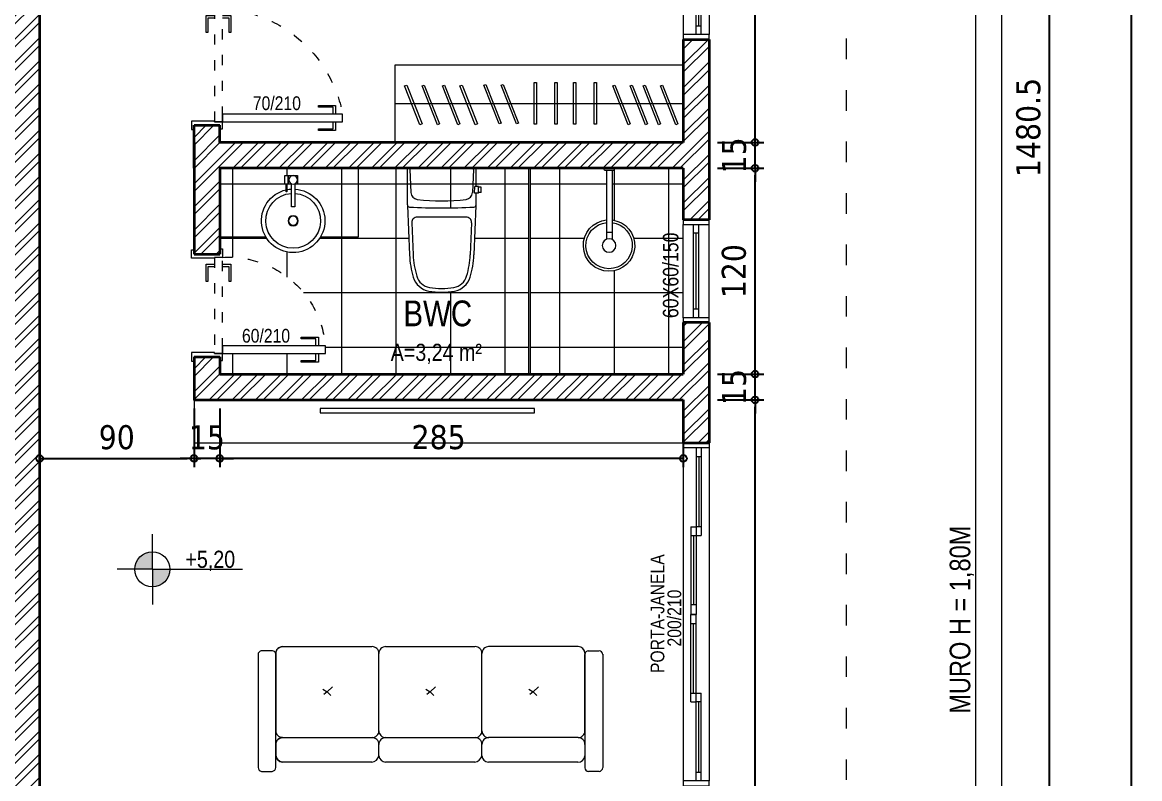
# Model space of a CAD drawing. Header units: millimetres. Extents: x 2030 to 44114, y 1520 to 18221.
# Drawn here: x 39544 to 40195, y 7702 to 8143 of the extents above; entities that cross this region are included whole.
import ezdxf
from ezdxf.enums import TextEntityAlignment as Align

# ---------------------------------------------------------------- set-up
doc = ezdxf.new("R2010")
doc.units = ezdxf.units.MM
doc.linetypes.add('ACAD_ISO03W100', pattern=[30, 12, -18])
for name, color, linetype, lineweight in [('01', 1, 'Continuous', 5), ('018 - Cotas', 244, 'Continuous', 5), ('020 - Textos', 20, 'Continuous', 5), ('030 - Esquadrias', 30, 'Continuous', 5), ('05', 5, 'Continuous', 35), ('055 - Mobilia', 55, 'Continuous', 5), ('08', 8, 'Continuous', 5)]:
    doc.layers.add(name, color=color, linetype=linetype, lineweight=lineweight)
doc.styles.add('LE2', font='tahoma.ttf')
doc.styles.add('ROMANS', font='ARIALN.TTF')
doc.dimstyles.new('000_COTA075', dxfattribs={"dimtxt": 14, "dimasz": 4, "dimexe": 5, "dimexo": 5, "dimgap": 5, "dimtad": 1, "dimdec": 1, "dimzin": 12, "dimdsep": 46, "dimtxsty": 'LE2', "dimblk": 'ORIGIN', "dimcen": 0, "dimclrd": 256, "dimclre": 256, "dimclrt": 2, "dimadec": 0, "dimazin": 0, "dimtfac": 1, "dimtdec": 1, "dimtix": 1, "dimtmove": 2, "dimatfit": 3, "dimfxl": 5, "dimtolj": 1, "dimtzin": 0, "dimarcsym": 0})

# ---------------------------------------------------------------- blocks, each defined once
blk = doc.blocks.new('j60')
for p, q in [((1060.59, -3371.91), (1114.92, -3371.91)), ((1060.59, -3377.91), (1114.92, -3377.91)), ((1060.59, -3380.91), (1114.92, -3380.91)), ((1065.59, -3379.41), (1109.92, -3379.41)), ((1060.59, -3386.91), (1114.92, -3386.91))]:
    blk.add_line(p, q)
at = {"linetype": 'ByBlock'}
for p, q in [((1065.59, -3377.91), (1065.59, -3380.91)), ((1109.92, -3377.91), (1109.92, -3380.91))]:
    blk.add_line(p, q, dxfattribs=at)
for points in [[(1057.76, -3386.91), (1057.76, -3371.91), (1060.59, -3371.91), (1060.59, -3386.91)], [(1114.92, -3386.91), (1114.92, -3371.91), (1117.76, -3371.91), (1117.76, -3386.91)]]:
    blk.add_lwpolyline(points, close=True)
blk = doc.blocks.new('SOFSOFA')
at = {"lineweight": 5}
for points in [[(-18082.54, -4815.53), (-18016.49, -4815.53)], [(-18084.44, -4824.01), (-18084.44, -4817.75)], [(-18014.27, -4817.6), (-18014.27, -4823.85)], [(-18037.29, -4825.91), (-18082.38, -4825.91), (-18016.34, -4825.91)], [(-18030.15, -4825.91), (-18023.48, -4825.91)], [(-18086.98, -4830.04), (-18086.98, -4882.11)], [(-18033.96, -4830.04), (-18033.96, -4882.11)], [(-18019.67, -4830.04), (-18019.67, -4882.11)], [(-18062.22, -4858.62), (-18060.63, -4856.08), (-18063.49, -4852.9)], [(-18058.41, -4853.86), (-18060.63, -4856.08), (-18059.04, -4857.98)], [(-18037.93, -4885.92), (-18083.01, -4885.92)], [(-18023.32, -4885.92), (-18029.99, -4885.92)], [(-18086.98, -4942.12), (-18086.98, -4890.05)], [(-18033.96, -4942.12), (-18033.96, -4890.05)], [(-18019.67, -4890.05), (-18019.67, -4942.12)], [(-18062.22, -4918.63), (-18060.63, -4916.09), (-18063.49, -4912.91)], [(-18058.41, -4913.86), (-18060.63, -4916.09), (-18059.04, -4917.99)], [(-18037.93, -4945.93), (-18083.01, -4945.93)], [(-18023.32, -4945.93), (-18029.99, -4945.93)], [(-18086.98, -5002.13), (-18086.98, -4950.06)], [(-18033.96, -5002.13), (-18033.96, -4950.06)], [(-18019.67, -4950.06), (-18019.67, -5002.13)], [(-18062.22, -4978.64), (-18060.63, -4976.1), (-18063.49, -4972.92)], [(-18058.41, -4973.87), (-18060.63, -4976.1), (-18059.04, -4978)], [(-18084.43, -5007.84), (-18084.43, -5014.42)], [(-18016.48, -5005.94), (-18083.16, -5005.94), (-18038.07, -5005.94), (-18083.16, -5005.94)], [(-18030.14, -5005.94), (-18023.47, -5005.94), (-18030.14, -5005.94)], [(-18030.14, -5005.94), (-18023.47, -5005.94)], [(-18014.26, -5014.26), (-18014.26, -5008)], [(-18082.52, -5016.32), (-18016.48, -5016.32)]]:
    blk.add_lwpolyline(points, dxfattribs=at)
for points in [[(-18029.99, -4825.91, 0.414214), (-18033.96, -4829.88, 0.414214), (-18037.93, -4825.91)], [(-18086.98, -4881.96, 0.414214), (-18083.01, -4885.92, 0.414214), (-18086.98, -4889.89)], [(-18019.67, -4890.05, 0.317164), (-18023.32, -4885.92, 0.406588), (-18019.67, -4882.11)], [(-18086.98, -4941.96, 0.414214), (-18083.01, -4945.93, 0.414214), (-18086.98, -4949.9)], [(-18019.67, -4950.06, 0.348758), (-18023.32, -4945.93, 0.383599), (-18019.67, -4941.96)]]:
    blk.add_lwpolyline(points, format="xyb", dxfattribs=at)
for points in [[(-18033.96, -4889.89, 0.414214), (-18037.93, -4885.92, 0.414214), (-18033.96, -4881.96, 0.414214), (-18029.99, -4885.92, 0.414214)], [(-18029.99, -4945.93, 0.414214), (-18033.96, -4949.9, 0.414214), (-18037.93, -4945.93, 0.414214), (-18033.96, -4941.96, 0.414214)], [(-18086.98, -5001.97, 0.414214), (-18083.01, -5005.94, -0.414214)], [(-18037.93, -5005.94, 0.414214), (-18033.96, -5001.97, 0.414214), (-18029.99, -5005.94, -0.414214), (-18033.96, -5001.97, -0.414214)], [(-18023.64, -5005.94, 0.390593), (-18019.67, -5002.13, -0.390593)]]:
    blk.add_lwpolyline(points, format="xyb", close=True, dxfattribs=at)
for centre, radius, start, end in [((-18082.38, -4817.6), 2.06, 90.00001, 179.99999), ((-18016.34, -4817.6), 2.06, 0.00001, 89.99999), ((-18083.01, -4829.88), 3.97, 90, 180), ((-18082.38, -4823.85), 2.06, 180.00001, 269.99999), ((-18023.63, -4829.87), 3.96, 357.46286, 85.53008), ((-18016.34, -4823.85), 2.06, 270.00001, 359.99999), ((-18082.37, -5007.84), 2.06, 112.61986, 179.99999), ((-18016.61, -5008.3), 2.36, 7.23064, 87.01155), ((-18082.37, -5014.26), 2.06, 180.00001, 269.99999), ((-18016.61, -5013.96), 2.36, 272.98844, 352.76938)]:
    blk.add_arc(centre, radius, start, end, dxfattribs=at)
blk = doc.blocks.new('PJ-200')
at = {"layer": '030 - Esquadrias'}
for p, q in [((74001.4, -12434.79), (73807.4, -12434.79)), ((73807.4, -12439.29), (73812.4, -12439.29)), ((73807.4, -12442.29), (73812.4, -12442.29)), ((73812.4, -12442.29), (73812.4, -12439.29)), ((73812.4, -12439.29), (73853.4, -12439.29)), ((73812.4, -12440.79), (73853.4, -12440.79)), ((73812.4, -12442.29), (73853.4, -12442.29)), ((73853.4, -12439.29), (73853.4, -12442.29)), ((73853.4, -12439.29), (73858.4, -12439.29)), ((73853.4, -12442.29), (73858.4, -12442.29)), ((73853.4, -12442.29), (73858.4, -12442.29)), ((73853.4, -12445.29), (73853.4, -12442.29)), ((73858.4, -12442.29), (73858.4, -12439.29)), ((73858.4, -12445.29), (73858.4, -12442.29)), ((73858.4, -12442.29), (73898.9, -12442.29)), ((73858.4, -12443.79), (73898.9, -12443.79)), ((73898.9, -12442.29), (73898.9, -12445.29)), ((73898.9, -12442.29), (73904.4, -12442.29)), ((73904.4, -12442.29), (73904.4, -12445.29)), ((73909.9, -12442.29), (73904.4, -12442.29)), ((73904.4, -12442.29), (73904.4, -12445.29)), ((73904.4, -12445.29), (73904.4, -12442.29)), ((73904.4, -12445.29), (73904.4, -12442.29)), ((73909.9, -12442.29), (73909.9, -12445.29)), ((73950.4, -12442.29), (73909.9, -12442.29)), ((73950.4, -12443.79), (73909.9, -12443.79)), ((73955.4, -12439.29), (73950.4, -12439.29)), ((73950.4, -12442.29), (73950.4, -12439.29)), ((73955.4, -12442.29), (73950.4, -12442.29)), ((73950.4, -12445.29), (73950.4, -12442.29)), ((73955.4, -12442.29), (73950.4, -12442.29)), ((73996.4, -12439.29), (73955.4, -12439.29)), ((73955.4, -12439.29), (73955.4, -12442.29)), ((73996.4, -12440.79), (73955.4, -12440.79)), ((73955.4, -12445.29), (73955.4, -12442.29)), ((73996.4, -12442.29), (73955.4, -12442.29)), ((73996.4, -12442.29), (73996.4, -12439.29)), ((74001.4, -12439.29), (73996.4, -12439.29)), ((74001.4, -12442.29), (73996.4, -12442.29)), ((74001.4, -12449.79), (73807.4, -12449.79)), ((73853.4, -12445.29), (73858.4, -12445.29)), ((73858.4, -12445.29), (73898.9, -12445.29)), ((73898.9, -12445.29), (73904.4, -12445.29)), ((73909.9, -12445.29), (73904.4, -12445.29)), ((73950.4, -12445.29), (73909.9, -12445.29)), ((73955.4, -12445.29), (73950.4, -12445.29))]:
    blk.add_line(p, q, dxfattribs=at)
for points in [[(73804.4, -12449.79), (73804.4, -12434.79), (73807.4, -12434.79), (73807.4, -12449.79)], [(74004.4, -12449.79), (74004.4, -12434.79), (74001.4, -12434.79), (74001.4, -12449.79)]]:
    blk.add_lwpolyline(points, close=True, dxfattribs=at)
blk = doc.blocks.new('A$C6AF3553C-flat-1')
for p, q in [((-0.3991, -0.5046), (-0.3871, -0.2169)), ((-0.3739, -0.405), (-0.3661, -0.2178)), ((-0.0258, -0.405), (-0.0336, -0.2178)), ((-0.0006, -0.5054), (-0.0126, -0.2169)), ((-0.3424, -0.4379), (-0.0573, -0.4379)), ((-0.4, -0.5091), (-0.4, -0.5775)), ((-0.3997, -0.5189), (-0.3997, -0.5189)), ((0, -0.5091), (0, -0.7164)), ((-0.4305, -0.5807), (-0.4305, -0.6122)), ((-0.4305, -0.5807), (-0.4147, -0.5807)), ((-0.4147, -0.5775), (-0.4147, -0.6154)), ((-0.4147, -0.5775), (-0.3909, -0.5775)), ((-0.3909, -0.5775), (-0.3923, -0.6154)), ((-0.3857, -0.7161), (-0.3789, -0.5807)), ((-0.014, -0.7161), (-0.0209, -0.5807)), ((-0.4305, -0.6122), (-0.4147, -0.6122)), ((-0.4147, -0.6154), (-0.3923, -0.6154)), ((-0.4, -0.6154), (-0.4, -0.7164)), ((-0.0063, -0.7227), (-0.3937, -0.7227))]:
    blk.add_line(p, q)
for centre, radius, start, end in [((-0.1999, -0.4208), 0.4208, 90, 100.31045), ((-0.1999, -0.4208), 0.4208, 79.68955, 90), ((-0.2545, -0.1206), 0.1157, 100.31045, 163.25393), ((-0.2545, -0.1206), 0.0947, 100.31045, 163.25393), ((-0.1999, -0.4208), 0.3997, 90, 100.31045), ((-0.1999, -0.4208), 0.3997, 79.68955, 90), ((-0.1453, -0.1206), 0.0947, 16.74607, 79.68955), ((-0.1453, -0.1206), 0.1157, 16.74607, 79.68955), ((0.1384, -0.2389), 0.526, 163.25393, 177.6082), ((0.1384, -0.2389), 0.5049, 163.25393, 177.6082), ((-0.5381, -0.2389), 0.5049, 2.3918, 16.74607), ((-0.5381, -0.2389), 0.526, 2.3918, 16.74607), ((-0.3424, -0.4064), 0.0316, 177.6082, 270), ((-0.0573, -0.4064), 0.0316, 270, 2.3918), ((-0.3874, -0.5091), 0.0126, 90, 180), ((-0.2, -3.6468), 3.1559, 86.59613, 93.40387), ((-0.0126, -0.5091), 0.0126, 0, 90), ((-0.3369, -0.5828), 0.0421, 97.05667, 177.10358), ((-0.1999, -1.6895), 1.1572, 82.94333, 97.05667), ((-0.0629, -0.5828), 0.0421, 2.89642, 82.94333), ((-0.3937, -0.7164), 0.00631, 180, 270), ((-0.3794, -0.7164), 0.00631, 177.10358, 270), ((-0.0203, -0.7164), 0.00631, 270, 2.89642), ((-0.0063, -0.7164), 0.00631, 270, 0)]:
    blk.add_arc(centre, radius, start, end)
blk = doc.blocks.new('acc4')
for p, q in [((-0.0168, -0.3729), (-0.0179, -0.374)), ((0.0126, -0.3729), (-0.0142, -0.3729)), ((0.015, -0.3729), (0.0161, -0.374))]:
    blk.add_line(p, q)
for points in [[(0, 0), (-0.03, 0), (-0.03, -0.005, 0.414214), (-0.021, -0.014), (-0.0168, -0.014)], [(0.015, -0.014), (0.02, -0.014, 0.414214), (0.029, -0.005), (0.029, 0), (0, 0)]]:
    blk.add_lwpolyline(points, format="xyb")
for points in [[(-0.0168, -0.014), (0.015, -0.014)], [(-0.0168, -0.014), (-0.0168, -0.3729)], [(0.015, -0.014), (0.015, -0.3729)], [(-0.0179, -0.374), (-0.0179, -0.4156)], [(0.0161, -0.374), (0.0161, -0.4141)]]:
    blk.add_lwpolyline(points)
blk.add_circle((0.0006, -0.4506), 0.0396)
for radius in [0.15, 0.135]:
    blk.add_arc((0.0006, -0.4506), radius, 96.66115, 84.51015)
blk = doc.blocks.new('acc-xx2')
for points in [[(10.4, 212.9), (28.4, 212.9), (28.4, 264.3), (-26.3, 264.3), (-26.3, 212.9), (-10.4, 212.9)], [(-10.4, 215), (-10.4, 82.1), (10.4, 82.1), (10.4, 215)]]:
    blk.add_lwpolyline(points)
for points in [[(28.4, 212.9), (48.7, 212.9), (48.7, 264.3), (28.4, 264.3)], [(36.6, 168.4), (40.5, 168.4), (40.5, 212.9), (36.6, 212.9)]]:
    blk.add_lwpolyline(points, close=True)
blk.add_circle((0, 238.4), 25.5)
at = {"linetype": 'Continuous'}
for radius in [29.4, 26.4]:
    blk.add_circle((0, 0), radius, dxfattribs=at)
for start, end in [(93.22717, 77.34271), (78.58704, 86.77283)]:
    blk.add_arc((0, 0), 185, start, end)
blk.add_arc((0, 0), 160, 93.73209, 86.26791, dxfattribs=at)
blk = doc.blocks.new('p70')
for points in [[(77377.8, -3689.69), (77372.8, -3689.69), (77372.8, -3699.69), (77373.8, -3699.69), (77373.8, -3691.19), (77377.8, -3691.19)], [(77382.3, -3691.19), (77386.3, -3691.19), (77386.3, -3699.69), (77387.3, -3699.69), (77387.3, -3689.69), (77382.3, -3689.69)], [(77439.8, -3755.69), (77439.8, -3750.69), (77429.8, -3750.69), (77429.8, -3751.69), (77438.3, -3751.69), (77438.3, -3755.69)], [(77438.3, -3760.19), (77438.3, -3764.19), (77429.8, -3764.19), (77429.8, -3765.19), (77439.8, -3765.19), (77439.8, -3760.19)]]:
    blk.add_lwpolyline(points)
for points in [[(77377.8, -3755.69), (77377.8, -3685.69), (77382.3, -3685.69), (77382.3, -3755.69)], [(77373.3, -3772.19), (77375.8, -3772.19), (77375.8, -3757.19), (77373.8, -3757.19), (77373.8, -3755.69), (77377.8, -3755.69), (77377.8, -3760.19), (77378.3, -3760.19), (77378.3, -3773.69), (77373.3, -3773.69), (77373.3, -3772.19)], [(77448.3, -3772.19), (77445.8, -3772.19), (77445.8, -3757.19), (77448.8, -3757.19), (77448.8, -3755.69), (77443.8, -3755.69), (77443.8, -3760.19), (77443.3, -3760.19), (77443.3, -3773.69), (77448.3, -3773.69), (77448.3, -3772.19)]]:
    blk.add_lwpolyline(points, close=True)
at = {"layer": '08', "linetype": 'ACAD_ISO03W100', "ltscale": 0.5}
blk.add_lwpolyline([(77380.8, -3755.69), (77443.8, -3755.69), (77443.8, -3760.19), (77377.8, -3760.19), (77377.8, -3755.69), (77380.8, -3755.69)], close=True, dxfattribs=at)
blk.add_arc((77368.47, -3759.86), 75.45, 3.16995, 79.43328, dxfattribs=at)
blk = doc.blocks.new('uwebfiwnefjnwkefwf')
for points in [[(-16380.46, -3184.07), (-16380.46, -3186.57), (-16365.46, -3186.57), (-16365.46, -3184.57), (-16363.96, -3184.57), (-16363.96, -3188.57), (-16368.46, -3188.57), (-16368.46, -3189.07), (-16381.96, -3189.07), (-16381.96, -3184.07), (-16380.46, -3184.07)], [(-16363.96, -3188.57), (-16303.96, -3188.57), (-16303.96, -3193.07), (-16363.96, -3193.07)], [(-16380.46, -3249.07), (-16380.46, -3246.57), (-16365.46, -3246.57), (-16365.46, -3249.57), (-16363.96, -3249.57), (-16363.96, -3244.57), (-16368.46, -3244.57), (-16368.46, -3244.07), (-16381.96, -3244.07), (-16381.96, -3249.07), (-16380.46, -3249.07)]]:
    blk.add_lwpolyline(points, close=True)
for points in [[(-16307.96, -3188.57), (-16307.96, -3183.57), (-16317.96, -3183.57), (-16317.96, -3184.57), (-16309.46, -3184.57), (-16309.46, -3188.57)], [(-16309.46, -3193.07), (-16309.46, -3197.07), (-16317.96, -3197.07), (-16317.96, -3198.07), (-16307.96, -3198.07), (-16307.96, -3193.07)], [(-16368.46, -3239.07), (-16372.46, -3239.07), (-16372.46, -3230.57), (-16373.46, -3230.57), (-16373.46, -3240.57), (-16368.46, -3240.57)], [(-16363.96, -3240.57), (-16358.96, -3240.57), (-16358.96, -3230.57), (-16359.96, -3230.57), (-16359.96, -3239.07), (-16363.96, -3239.07)]]:
    blk.add_lwpolyline(points)
at = {"layer": '08', "linetype": 'ACAD_ISO03W100', "ltscale": 0.5}
blk.add_lwpolyline([(-16363.96, -3191.57), (-16363.96, -3244.57), (-16368.46, -3244.57), (-16368.46, -3188.57), (-16363.96, -3188.57), (-16363.96, -3191.57)], close=True, dxfattribs=at)
blk.add_arc((-16360.33, -3188.1), 56.59, 266.32085, 354.96033, dxfattribs=at)
blk = doc.blocks.new('RGER')
h = blk.add_hatch(color=256)
h.dxf.hatch_style = 1
h.paths.add_polyline_path([(71276.24, -48044.55), (71276.24, -48031.75, 0.414214), (71263.44, -48044.55)])
h.paths.add_polyline_path([(71289.04, -48044.55), (71276.24, -48044.55), (71276.24, -48057.35, 0.414214)])
for q in [(71276.24, -48018.95), (71250.64, -48044.55), (71301.84, -48044.55), (71341.84, -48044.55), (71276.24, -48070.15)]:
    blk.add_line((71276.24, -48044.55), q)
blk.add_circle((71276.24, -48044.55), 12.8)
blk = doc.blocks.new('_Origin')
at = {"color": 0, "linetype": 'ByBlock', "lineweight": -2}
blk.add_line((0, 0), (-1, 0), dxfattribs=at)
blk.add_circle((0, 0), 0.5, dxfattribs=at)
blk = doc.blocks.new('*D244')
at = {"layer": '018 - Cotas', "lineweight": -2, "transparency": 16777216}
for p, q in [((40104.79, 8821.74), (40147.7, 8821.74)), ((40142.7, 7345.24), (40142.7, 8817.74)), ((40119.79, 7341.24), (40147.7, 7341.24))]:
    blk.add_line(p, q, dxfattribs=at)
at = {"layer": 'Defpoints', "color": 0, "transparency": 16777216}
for p in [(40099.79, 8821.74), (40142.7, 8821.74), (40114.79, 7341.24)]:
    blk.add_point(p, dxfattribs=at)
at = {"layer": '018 - Cotas', "lineweight": -2, "transparency": 16777216, "xscale": 4, "yscale": 4, "zscale": 4}
for p, rotation in [((40142.7, 8821.74), 90), ((40142.7, 7341.24), 270)]:
    blk.add_blockref('_Origin', p, dxfattribs=dict(at, rotation=rotation))
at = {"layer": '018 - Cotas', "color": 2, "transparency": 16777216, "insert": (40130.38, 8081.49), "char_height": 14, "attachment_point": 5, "rotation": 90, "style": 'LE2'}
blk.add_mtext('\\A1;1480.5', dxfattribs=at)
blk = doc.blocks.new('*D260')
at = {"layer": '018 - Cotas', "lineweight": -2, "transparency": 16777216}
for p, q in [((40119.79, 8836.74), (40195.15, 8836.74)), ((40190.15, 8832.74), (40190.15, 5883.74)), ((40119.79, 5879.74), (40195.15, 5879.74))]:
    blk.add_line(p, q, dxfattribs=at)
at = {"layer": 'Defpoints', "color": 0, "transparency": 16777216}
for p in [(40114.79, 8836.74), (40114.79, 5879.74), (40190.15, 5879.74)]:
    blk.add_point(p, dxfattribs=at)
at = {"layer": '018 - Cotas', "lineweight": -2, "transparency": 16777216, "xscale": 4, "yscale": 4, "zscale": 4}
for p, rotation in [((40190.15, 8836.74), 90), ((40190.15, 5879.74), 270)]:
    blk.add_blockref('_Origin', p, dxfattribs=dict(at, rotation=rotation))
at = {"layer": '018 - Cotas', "color": 2, "transparency": 16777216, "insert": (40177.86, 7358.24), "char_height": 14, "attachment_point": 5, "rotation": 90, "style": 'LE2'}
blk.add_mtext('\\A1;2957', dxfattribs=at)
blk = doc.blocks.new('*D332')
at = {"layer": '018 - Cotas', "lineweight": -2, "transparency": 16777216}
for p, q in [((39949.29, 7922.74), (39976.16, 7922.74)), ((39971.16, 7345.24), (39971.16, 7918.74)), ((39949.29, 7341.24), (39976.16, 7341.24))]:
    blk.add_line(p, q, dxfattribs=at)
at = {"layer": 'Defpoints', "color": 0, "transparency": 16777216}
for p in [(39944.29, 7922.74), (39971.16, 7922.74), (39944.29, 7341.24)]:
    blk.add_point(p, dxfattribs=at)
at = {"layer": '018 - Cotas', "lineweight": -2, "transparency": 16777216, "xscale": 4, "yscale": 4, "zscale": 4}
for p, rotation in [((39971.16, 7922.74), 90), ((39971.16, 7341.24), 270)]:
    blk.add_blockref('_Origin', p, dxfattribs=dict(at, rotation=rotation))
at = {"layer": '018 - Cotas', "color": 2, "transparency": 16777216, "insert": (39958.84, 7631.99), "char_height": 14, "attachment_point": 5, "rotation": 90, "style": 'LE2'}
blk.add_mtext('\\A1;581.5', dxfattribs=at)
blk = doc.blocks.new('*D333')
at = {"layer": '018 - Cotas', "lineweight": -2, "transparency": 16777216}
for p, q in [((39971.16, 7941.74), (39971.16, 7945.74)), ((39949.29, 7937.74), (39976.16, 7937.74)), ((39971.16, 7922.74), (39971.16, 7937.74)), ((39949.29, 7922.74), (39976.16, 7922.74)), ((39971.16, 7918.74), (39971.16, 7914.74))]:
    blk.add_line(p, q, dxfattribs=at)
at = {"layer": 'Defpoints', "color": 0, "transparency": 16777216}
for p in [(39944.29, 7937.74), (39971.16, 7937.74), (39944.29, 7922.74)]:
    blk.add_point(p, dxfattribs=at)
at = {"layer": '018 - Cotas', "lineweight": -2, "transparency": 16777216, "xscale": 4, "yscale": 4, "zscale": 4}
for p, rotation in [((39971.16, 7937.74), 270), ((39971.16, 7922.74), 90)]:
    blk.add_blockref('_Origin', p, dxfattribs=dict(at, rotation=rotation))
at = {"layer": '018 - Cotas', "color": 2, "transparency": 16777216, "insert": (39958.99, 7930.24), "char_height": 14, "attachment_point": 5, "rotation": 90, "style": 'LE2'}
blk.add_mtext('\\A1;15', dxfattribs=at)
blk = doc.blocks.new('*D334')
at = {"layer": '018 - Cotas', "lineweight": -2, "transparency": 16777216}
for p, q in [((39949.29, 8057.74), (39976.16, 8057.74)), ((39971.16, 7941.74), (39971.16, 8053.74)), ((39949.29, 7937.74), (39976.16, 7937.74))]:
    blk.add_line(p, q, dxfattribs=at)
at = {"layer": 'Defpoints', "color": 0, "transparency": 16777216}
for p in [(39944.29, 8057.74), (39971.16, 8057.74), (39944.29, 7937.74)]:
    blk.add_point(p, dxfattribs=at)
at = {"layer": '018 - Cotas', "lineweight": -2, "transparency": 16777216, "xscale": 4, "yscale": 4, "zscale": 4}
for p, rotation in [((39971.16, 8057.74), 90), ((39971.16, 7937.74), 270)]:
    blk.add_blockref('_Origin', p, dxfattribs=dict(at, rotation=rotation))
at = {"layer": '018 - Cotas', "color": 2, "transparency": 16777216, "insert": (39958.86, 7997.74), "char_height": 14, "attachment_point": 5, "rotation": 90, "style": 'LE2'}
blk.add_mtext('\\A1;120', dxfattribs=at)
blk = doc.blocks.new('*D335')
at = {"layer": '018 - Cotas', "lineweight": -2, "transparency": 16777216}
for p, q in [((39971.16, 8076.74), (39971.16, 8080.74)), ((39949.29, 8072.74), (39976.16, 8072.74)), ((39971.16, 8057.74), (39971.16, 8072.74)), ((39949.29, 8057.74), (39976.16, 8057.74)), ((39971.16, 8053.74), (39971.16, 8049.74))]:
    blk.add_line(p, q, dxfattribs=at)
at = {"layer": 'Defpoints', "color": 0, "transparency": 16777216}
for p in [(39944.29, 8072.74), (39971.16, 8072.74), (39944.29, 8057.74)]:
    blk.add_point(p, dxfattribs=at)
at = {"layer": '018 - Cotas', "lineweight": -2, "transparency": 16777216, "xscale": 4, "yscale": 4, "zscale": 4}
for p, rotation in [((39971.16, 8072.74), 270), ((39971.16, 8057.74), 90)]:
    blk.add_blockref('_Origin', p, dxfattribs=dict(at, rotation=rotation))
at = {"layer": '018 - Cotas', "color": 2, "transparency": 16777216, "insert": (39958.99, 8065.24), "char_height": 14, "attachment_point": 5, "rotation": 90, "style": 'LE2'}
blk.add_mtext('\\A1;15', dxfattribs=at)
blk = doc.blocks.new('*D336')
at = {"layer": '018 - Cotas', "lineweight": -2, "transparency": 16777216}
for p, q in [((39949.29, 8352.74), (39976.16, 8352.74)), ((39971.16, 8076.74), (39971.16, 8348.74)), ((39949.29, 8072.74), (39976.16, 8072.74))]:
    blk.add_line(p, q, dxfattribs=at)
at = {"layer": 'Defpoints', "color": 0, "transparency": 16777216}
for p in [(39944.29, 8352.74), (39971.16, 8352.74), (39944.29, 8072.74)]:
    blk.add_point(p, dxfattribs=at)
at = {"layer": '018 - Cotas', "lineweight": -2, "transparency": 16777216, "xscale": 4, "yscale": 4, "zscale": 4}
for p, rotation in [((39971.16, 8352.74), 90), ((39971.16, 8072.74), 270)]:
    blk.add_blockref('_Origin', p, dxfattribs=dict(at, rotation=rotation))
at = {"layer": '018 - Cotas', "color": 2, "transparency": 16777216, "insert": (39958.84, 8212.74), "char_height": 14, "attachment_point": 5, "rotation": 90, "style": 'LE2'}
blk.add_mtext('\\A1;280', dxfattribs=at)
blk = doc.blocks.new('*D356')
at = {"layer": '018 - Cotas', "lineweight": -2, "transparency": 16777216}
for p, q in [((39644.29, 7917.74), (39644.29, 7883.58)), ((39929.29, 7917.74), (39929.29, 7883.58)), ((39925.29, 7888.58), (39648.29, 7888.58))]:
    blk.add_line(p, q, dxfattribs=at)
at = {"layer": 'Defpoints', "color": 0, "transparency": 16777216}
for p in [(39644.29, 7922.74), (39929.29, 7922.74), (39644.29, 7888.58)]:
    blk.add_point(p, dxfattribs=at)
at = {"layer": '018 - Cotas', "lineweight": -2, "transparency": 16777216, "xscale": 4, "yscale": 4, "zscale": 4, "rotation": 180}
blk.add_blockref('_Origin', (39644.29, 7888.58), dxfattribs=at)
at = {"layer": '018 - Cotas', "lineweight": -2, "transparency": 16777216, "xscale": 4, "yscale": 4, "zscale": 4}
blk.add_blockref('_Origin', (39929.29, 7888.58), dxfattribs=at)
at = {"layer": '018 - Cotas', "color": 2, "transparency": 16777216, "insert": (39786.79, 7900.9), "char_height": 14, "attachment_point": 5, "style": 'LE2'}
blk.add_mtext('\\A1;285', dxfattribs=at)
blk = doc.blocks.new('*D357')
at = {"layer": '018 - Cotas', "lineweight": -2, "transparency": 16777216}
for p, q in [((39644.29, 7917.74), (39644.29, 7883.58)), ((39659.29, 7917.74), (39659.29, 7883.58)), ((39640.29, 7888.58), (39636.29, 7888.58)), ((39659.29, 7888.58), (39644.29, 7888.58)), ((39663.29, 7888.58), (39667.29, 7888.58))]:
    blk.add_line(p, q, dxfattribs=at)
at = {"layer": 'Defpoints', "color": 0, "transparency": 16777216}
for p in [(39644.29, 7922.74), (39659.29, 7922.74), (39644.29, 7888.58)]:
    blk.add_point(p, dxfattribs=at)
at = {"layer": '018 - Cotas', "lineweight": -2, "transparency": 16777216, "xscale": 4, "yscale": 4, "zscale": 4}
blk.add_blockref('_Origin', (39644.29, 7888.58), dxfattribs=at)
at = {"layer": '018 - Cotas', "lineweight": -2, "transparency": 16777216, "xscale": 4, "yscale": 4, "zscale": 4, "rotation": 180}
blk.add_blockref('_Origin', (39659.29, 7888.58), dxfattribs=at)
at = {"layer": '018 - Cotas', "color": 2, "transparency": 16777216, "insert": (39651.79, 7900.75), "char_height": 14, "attachment_point": 5, "style": 'LE2'}
blk.add_mtext('\\A1;15', dxfattribs=at)
blk = doc.blocks.new('*D358')
at = {"layer": '018 - Cotas', "lineweight": -2, "transparency": 16777216}
for p, q in [((39554.29, 7917.74), (39554.29, 7883.58)), ((39644.29, 7917.74), (39644.29, 7883.58)), ((39558.29, 7888.58), (39640.29, 7888.58))]:
    blk.add_line(p, q, dxfattribs=at)
at = {"layer": 'Defpoints', "color": 0, "transparency": 16777216}
for p in [(39554.29, 7922.74), (39644.29, 7922.74), (39644.29, 7888.58)]:
    blk.add_point(p, dxfattribs=at)
at = {"layer": '018 - Cotas', "lineweight": -2, "transparency": 16777216, "xscale": 4, "yscale": 4, "zscale": 4, "rotation": 180}
blk.add_blockref('_Origin', (39554.29, 7888.58), dxfattribs=at)
at = {"layer": '018 - Cotas', "lineweight": -2, "transparency": 16777216, "xscale": 4, "yscale": 4, "zscale": 4}
blk.add_blockref('_Origin', (39644.29, 7888.58), dxfattribs=at)
at = {"layer": '018 - Cotas', "color": 2, "transparency": 16777216, "insert": (39599.29, 7900.86), "char_height": 14, "attachment_point": 5, "style": 'LE2'}
blk.add_mtext('\\A1;90', dxfattribs=at)

msp = doc.modelspace()

# ---------------------------------------------------------------- hatches: boundary and pattern name
at = {"layer": '08'}
h = msp.add_hatch(dxfattribs=at)
h.set_pattern_fill('ANSI32', color=256)
h.set_pattern_definition([(45, (-42423.524, 55673.691), (-6.7351921, 6.7351921), []), (45, (-42419.034, 55673.691), (-6.7351921, 6.7351921), [])])
h.paths.add_polyline_path([(39454.29, 8367.74), (39130.29, 8367.74), (39130.29, 8647.74), (39232.29, 8647.74), (39232.29, 8662.74), (39115.29, 8662.74), (39115.29, 8367.74), (39115.29, 8332.74), (39130.29, 8332.74), (39130.29, 8352.74), (39429.29, 8352.74), (39429.29, 8152.74), (39444.29, 8152.74), (39444.29, 8352.74), (39454.29, 8352.74)])
h.paths.add_polyline_path([(39554.29, 8647.74), (39656.29, 8647.74), (39656.29, 8662.74), (39432.29, 8662.74), (39432.29, 8647.74), (39534.29, 8647.74), (39534.29, 8367.74), (39524.29, 8367.74), (39524.29, 8352.74), (39564.29, 8352.74), (39564.29, 8367.74), (39554.29, 8367.74)])
h.paths.add_polyline_path([(39554.29, 8352.74), (39534.29, 8352.74), (39534.29, 7406.24), (39524.29, 7406.24), (39524.29, 7391.24), (39564.29, 7391.24), (39564.29, 7406.24), (39554.29, 7406.24)])
h.paths.add_polyline_path([(39944.29, 8662.74), (39856.29, 8662.74), (39856.29, 8647.74), (39929.29, 8647.74), (39929.29, 8367.74), (39634.29, 8367.74), (39634.29, 8352.74), (39644.29, 8352.74), (39644.29, 8152.74), (39659.29, 8152.74), (39659.29, 8352.74), (39929.29, 8352.74), (39929.29, 8332.74), (39944.29, 8332.74)])
h.paths.add_polyline_path([(39444.29, 8072.74), (39444.29, 8082.74), (39429.29, 8082.74), (39429.29, 8072.74), (39130.29, 8072.74), (39130.29, 8117.74), (39130.29, 8132.74), (39115.29, 8132.74), (39115.29, 8057.74), (39115.29, 8027.74), (39130.29, 8027.74), (39130.29, 8057.74), (39429.29, 8057.74), (39429.29, 8007.74), (39444.29, 8007.74)])
h.paths.add_polyline_path([(39944.29, 8132.74), (39929.29, 8132.74), (39929.29, 8072.74), (39659.29, 8072.74), (39659.29, 8082.74), (39644.29, 8082.74), (39644.29, 8057.74), (39644.29, 8007.74), (39659.29, 8007.74), (39659.29, 8057.74), (39929.29, 8057.74), (39929.29, 8027.74), (39944.29, 8027.74)])
h.paths.add_polyline_path([(39944.29, 7967.74), (39929.29, 7967.74), (39929.29, 7937.74), (39659.29, 7937.74), (39659.29, 7947.74), (39644.29, 7947.74), (39644.29, 7922.74), (39929.29, 7922.74), (39929.29, 7897.74), (39944.29, 7897.74)])
h.paths.add_polyline_path([(39444.29, 7947.74), (39429.29, 7947.74), (39429.29, 7937.74), (39130.29, 7937.74), (39130.29, 7967.74), (39115.29, 7967.74), (39115.29, 7922.74), (39115.29, 7897.74), (39130.29, 7897.74), (39130.29, 7922.74), (39444.29, 7922.74)])
h.paths.add_polyline_path([(39130.29, 7697.74), (39115.29, 7697.74), (39115.29, 7606.24), (39130.29, 7606.24)])
h.paths.add_polyline_path([(39944.29, 7697.74), (39929.29, 7697.74), (39929.29, 7506.24), (39944.29, 7506.24)])
h.paths.add_polyline_path([(39944.29, 7406.24), (39929.29, 7406.24), (39929.29, 7341.24), (39669.29, 7341.24), (39669.29, 7406.24), (39644.29, 7406.24), (39644.29, 7391.24), (39654.29, 7391.24), (39654.29, 7331.24), (39944.29, 7331.24)])
h.paths.add_polyline_path([(39130.29, 7456.24), (39115.29, 7456.24), (39115.29, 7391.24), (39444.29, 7391.24), (39444.29, 7406.24), (39130.29, 7406.24)])
h = msp.add_hatch(dxfattribs=at)
h.set_pattern_fill('NET', color=256, scale=10)
h.set_pattern_definition([(0, (-35612.38, 55673.69), (0, 31.75), []), (90, (-35612.38, 55673.69), (-31.75, 2e-15), [])])
h.paths.add_polyline_path([(39427.79, 8000.24), (39423.79, 8000.24), (39423.79, 7991.74), (39422.79, 7991.74), (39422.79, 8001.74), (39427.79, 8001.74), (39427.79, 8005.74, 0.407276), (39367.79, 7954.24), (39371.79, 7954.24), (39371.79, 7959.24), (39381.79, 7959.24), (39381.79, 7958.24), (39373.29, 7958.24), (39373.29, 7954.24), (39427.79, 7954.24)], flags=17)
h.paths.add_polyline_path([(39427.79, 8000.24), (39423.79, 8000.24), (39423.79, 7991.74), (39422.79, 7991.74), (39422.79, 8001.74), (39427.79, 8001.74), (39427.79, 8005.74), (39427.79, 8010.74), (39429.29, 8010.74), (39429.29, 8057.74), (39219.79, 8057.74), (39219.79, 7937.74), (39429.29, 7937.74), (39429.29, 7945.74), (39427.79, 7945.74), (39427.79, 7949.74), (39373.29, 7949.74), (39373.29, 7945.74), (39381.79, 7945.74), (39381.79, 7944.74), (39371.79, 7944.74), (39371.79, 7949.74), (39367.79, 7949.74), (39367.79, 7954.24), (39371.79, 7954.24), (39371.79, 7959.24), (39381.79, 7959.24), (39381.79, 7958.24), (39373.29, 7958.24), (39373.29, 7954.24), (39427.79, 7954.24)])
h.paths.add_polyline_path([(39381.3, 8045.57), (39381.3, 8048.39), (39379.72, 8048.39), (39379.72, 8053.53), (39385.18, 8053.53), (39387.21, 8053.53), (39387.21, 8048.39), (39386.4, 8048.39), (39386.4, 8045.15, -14.405015)], flags=16)
h.paths.add_polyline_path([(39384.98, 8027.1, -1), (39379.7, 8027.1, -1)], flags=0)
h.paths.add_polyline_path([(39287.34, 7986.15, -0.045018), (39279.8, 7985.47, -0.045017), (39272.27, 7986.15, -0.281776), (39263.26, 7994.2, -0.062713), (39261.08, 8007.16), (39259.88, 8035.93, 0.27719), (39260.9, 8035.14, 0.029952), (39298.68, 8035.14, 0.442945), (39299.76, 8036.66), (39298.53, 8007.16, -0.062714), (39296.35, 7994.2, -0.281763)], flags=16)
h.paths.add_polyline_path([(39286.96, 7988.22, -0.045018), (39279.8, 7987.58, -0.045017), (39272.65, 7988.22, -0.281777), (39265.28, 7994.81, -0.062713), (39263.18, 8007.25), (39262.4, 8025.98, -0.426486), (39265.55, 8029.27), (39294.06, 8029.27, -0.426502), (39297.21, 8025.98), (39296.43, 8007.25, -0.062714), (39294.33, 7994.81, -0.281763)], flags=0)
h.paths.add_polyline_path([(39379.79, 8050.94, -1), (39384.9, 8050.94, -1)], flags=0)
h.paths.add_polyline_path([(39258.32, 8043.23), (39256.74, 8043.54), (39256.74, 8046.7), (39258.32, 8046.7), (39258.32, 8047.01), (39260.57, 8047.01), (39260.7, 8043.23)], flags=16)
h.paths.add_polyline_path([(39218.79, 8057.74), (39177.69, 8057.74), (39177.69, 8057.24, -0.414214), (39176.79, 8056.34), (39176.29, 8056.34), (39176.29, 8027.62, -18.843582), (39173.12, 8027.58), (39173.12, 8056.34), (39172.69, 8056.34, -0.414214), (39171.79, 8057.24), (39171.79, 8057.74), (39130.29, 8057.74), (39130.29, 8027.74), (39130.29, 8024.91), (39130.29, 7970.58), (39130.29, 7967.74), (39130.29, 7937.74), (39218.79, 7937.74)])
h.paths.add_polyline_path([(39660.79, 8005.74), (39660.79, 8001.74), (39665.79, 8001.74), (39665.79, 7991.74), (39664.79, 7991.74), (39664.79, 8000.24), (39660.79, 8000.24), (39660.79, 7954.24), (39715.29, 7954.24), (39715.29, 7958.24), (39706.79, 7958.24), (39706.79, 7959.24), (39716.79, 7959.24), (39716.79, 7954.24), (39720.79, 7954.24, 0.407276)], flags=17)
h.paths.add_polyline_path([(39839.29, 8057.74), (39659.29, 8057.74), (39659.29, 8010.74), (39660.79, 8010.74), (39660.79, 8005.74), (39660.79, 8001.74), (39665.79, 8001.74), (39665.79, 7991.74), (39664.79, 7991.74), (39664.79, 8000.24), (39660.79, 8000.24), (39660.79, 7954.24), (39715.29, 7954.24), (39715.29, 7958.24), (39706.79, 7958.24), (39706.79, 7959.24), (39716.79, 7959.24), (39716.79, 7954.24), (39720.79, 7954.24), (39720.79, 7949.74), (39716.79, 7949.74), (39716.79, 7944.74), (39706.79, 7944.74), (39706.79, 7945.74), (39715.29, 7945.74), (39715.29, 7949.74), (39660.79, 7949.74), (39660.79, 7945.74), (39659.29, 7945.74), (39659.29, 7937.74), (39839.29, 7937.74)])
h.paths.add_polyline_path([(39697.99, 8045.15), (39697.99, 8048.39), (39697.17, 8048.39), (39697.17, 8053.53), (39699.2, 8053.53), (39704.66, 8053.53), (39704.66, 8048.39), (39703.08, 8048.39), (39703.08, 8045.57, -14.405015)], flags=16)
h.paths.add_polyline_path([(39807.33, 8035.13, -0.029713), (39769.85, 8035.13, -0.328872), (39768.65, 8036.02), (39769.85, 8007.16, 0.062714), (39772.04, 7994.2, 0.281763), (39781.05, 7986.15, 0.045018), (39788.58, 7985.47, 0.04502), (39796.11, 7986.15, 0.28175), (39805.12, 7994.2, 0.062716), (39807.3, 8007.16), (39808.5, 8035.93, -0.309582)], flags=16)
h.paths.add_polyline_path([(39771.95, 8007.25), (39771.17, 8025.98, -0.426486), (39774.32, 8029.27), (39802.83, 8029.27, -0.426502), (39805.98, 8025.98), (39805.2, 8007.25, -0.062713), (39803.1, 7994.81, -0.281777), (39795.73, 7988.22, -0.045017), (39788.58, 7987.58, -0.045018), (39781.42, 7988.22, -0.281763), (39774.05, 7994.81, -0.062714)], flags=0)
h.paths.add_polyline_path([(39704.68, 8027.1, -1), (39699.4, 8027.1, -1)], flags=0)
h.paths.add_polyline_path([(39699.49, 8050.94, -1), (39704.59, 8050.94, -1)], flags=0)
h.paths.add_polyline_path([(39807.68, 8043.23), (39807.82, 8047.01), (39810.06, 8047.01), (39811.64, 8046.7), (39811.64, 8043.54), (39810.06, 8043.54), (39810.06, 8043.23)], flags=16)
h.paths.add_polyline_path([(39929.29, 8024.91), (39929.29, 8027.74), (39929.29, 8057.74), (39889.14, 8057.74), (39889.14, 8057.24, -0.414214), (39888.24, 8056.34), (39887.82, 8056.34), (39887.82, 8027.58, -18.843582), (39884.64, 8027.62), (39884.64, 8056.34), (39884.14, 8056.34, -0.414214), (39883.24, 8057.24), (39883.24, 8057.74), (39840.29, 8057.74), (39840.29, 7937.74), (39929.29, 7937.74), (39929.29, 7967.74), (39929.29, 7970.58)])
h.paths.add_polyline_path([(39386.38, 7953.89), (39418.55, 7953.89), (39418.55, 7966.3), (39386.38, 7966.3)], flags=25)
h.paths.add_polyline_path([(39240.09, 7971.88), (39287.93, 7971.88), (39287.93, 7995.16), (39240.09, 7995.16)], flags=24)
h.paths.add_polyline_path([(39236.42, 7951.83), (39294.61, 7951.83), (39294.61, 7972.86), (39236.42, 7972.86)], flags=24)
h.paths.add_polyline_path([(39144.35, 7970.05), (39144.35, 8024.59), (39130.39, 8024.59), (39130.39, 7970.05)], flags=24)
h.paths.add_polyline_path([(39670.16, 7953.89), (39702.33, 7953.89), (39702.33, 7966.3), (39670.16, 7966.3)], flags=25)
h.paths.add_polyline_path([(39762.37, 7961.49), (39810.21, 7961.49), (39810.21, 7984.78), (39762.37, 7984.78)], flags=24)
h.paths.add_polyline_path([(39756.43, 7941.44), (39814.62, 7941.44), (39814.62, 7962.47), (39756.43, 7962.47)], flags=24)
h.paths.add_polyline_path([(39928.92, 7968.04), (39928.92, 8022.58), (39914.96, 8022.58), (39914.96, 7968.04)], flags=24)

# ---------------------------------------------------------------- linework, layer by layer
at = {"layer": '01'}
for points in [[(38944.79, 5879.74), (40114.79, 5879.74), (40114.79, 8836.74), (38944.79, 8836.74), (38944.79, 5879.74)], [(40099.79, 7341.24), (40099.79, 8821.74), (39551.79, 8821.74)]]:
    msp.add_lwpolyline(points, dxfattribs=at)
at = {"layer": '05'}
for p, q in [((39554.29, 8352.74), (39554.29, 7406.24)), ((39929.29, 8132.74), (39929.29, 8072.74)), ((39929.29, 8132.74), (39944.29, 8132.74)), ((39944.29, 8132.74), (39944.29, 8027.74)), ((39644.29, 8082.74), (39659.29, 8082.74)), ((39929.29, 8057.74), (39929.29, 8027.74)), ((39944.29, 8027.74), (39929.29, 8027.74)), ((39644.29, 8007.74), (39659.29, 8007.74)), ((39929.29, 7967.74), (39929.29, 7937.74)), ((39944.29, 7967.74), (39929.29, 7967.74)), ((39944.29, 7967.74), (39944.29, 7897.74)), ((39644.29, 7947.74), (39659.29, 7947.74)), ((39929.29, 7922.74), (39929.29, 7897.74)), ((39929.29, 7897.74), (39944.29, 7897.74))]:
    msp.add_line(p, q, dxfattribs=at)
for points in [[(39644.29, 8057.74), (39644.29, 8082.74)], [(39929.29, 8072.74), (39659.29, 8072.74), (39659.29, 8082.74)], [(39644.29, 8072.74), (39644.29, 8007.74)], [(39929.29, 8072.74), (39659.29, 8072.74)], [(39929.29, 8057.74), (39659.29, 8057.74)], [(39929.29, 8057.74), (39659.29, 8057.74), (39659.29, 8007.74)], [(39644.29, 7947.74), (39644.29, 7922.74), (39929.29, 7922.74)], [(39659.29, 7947.74), (39659.29, 7937.74), (39929.29, 7937.74)]]:
    msp.add_lwpolyline(points, dxfattribs=at)
at = {"layer": '055 - Mobilia'}
for p, q in [((39929.29, 8095.24), (39761.29, 8095.24)), ((39839.29, 7937.74), (39839.29, 8057.74)), ((39840.29, 7937.74), (39840.29, 8057.74))]:
    msp.add_line(p, q, dxfattribs=at)
for points in [[(39781.79, 8072.74), (39929.29, 8072.74), (39929.29, 8117.74), (39806.29, 8117.74), (39806.29, 8117.74), (39761.29, 8117.74), (39761.29, 8072.74), (39811.29, 8072.74)], [(39718, 8017.74), (39740.05, 8017.74), (39740.05, 8057.74), (39659.29, 8057.74), (39659.29, 8017.74), (39686.08, 8017.74)], [(39644.29, 7922.74), (39644.29, 7897.74), (39929.29, 7897.74)]]:
    msp.add_lwpolyline(points, dxfattribs=at)
for points in [[(39777.11, 8083.58), (39775.91, 8083.11), (39766.99, 8105.7), (39768.2, 8106.17)], [(39787.26, 8083.58), (39786.06, 8083.11), (39777.14, 8105.7), (39778.34, 8106.17)], [(39799.19, 8083.58), (39797.99, 8083.11), (39789.07, 8105.7), (39790.27, 8106.17)], [(39809.34, 8083.58), (39808.13, 8083.11), (39799.22, 8105.7), (39800.42, 8106.17)], [(39823.22, 8084), (39822.02, 8083.53), (39813.1, 8106.12), (39814.31, 8106.59)], [(39833.37, 8084), (39832.17, 8083.53), (39823.25, 8106.12), (39824.45, 8106.59)], [(39843.75, 8083.43), (39842.45, 8083.43), (39842.45, 8107.72), (39843.75, 8107.72)], [(39855.82, 8083.43), (39854.53, 8083.43), (39854.53, 8107.72), (39855.82, 8107.72)], [(39866.63, 8083.43), (39865.34, 8083.43), (39865.34, 8107.72), (39866.63, 8107.72)], [(39878.71, 8083.43), (39877.41, 8083.43), (39877.41, 8107.72), (39878.71, 8107.72)], [(39898.39, 8083.58), (39897.18, 8083.11), (39888.26, 8105.7), (39889.47, 8106.17)], [(39908.53, 8083.58), (39907.33, 8083.11), (39898.41, 8105.7), (39899.62, 8106.17)], [(39915.98, 8083.58), (39914.78, 8083.11), (39905.86, 8105.7), (39907.06, 8106.17)], [(39926.13, 8083.58), (39924.92, 8083.11), (39916.01, 8105.7), (39917.21, 8106.17)], [(39717.77, 7917.74), (39717.77, 7915.14), (39842.61, 7915.14), (39842.61, 7917.74)]]:
    msp.add_lwpolyline(points, close=True, dxfattribs=at)
at = {"layer": '08', "linetype": 'ACAD_ISO03W100'}
msp.add_lwpolyline([(40024.29, 7341.24), (40024.29, 8762.74), (39035.29, 8762.74), (39035.29, 8762.74), (39035.29, 7406.24)], dxfattribs=at)

# ---------------------------------------------------------------- block references
at = {"layer": '01', "xscale": -1}
for name, p, rotation in [('p70', (43416.48, -69293.06), 270), ('uwebfiwnefjnwkefwf', (56024.75, 4761.18), 180)]:
    msp.add_blockref(name, p, dxfattribs=dict(at, rotation=rotation))
at = {"layer": '01', "xscale": 0.8, "yscale": 0.8, "zscale": 0.8}
msp.add_blockref('RGER', (-17400.93, 46259.65), dxfattribs=at)
at = {"layer": '030 - Esquadrias', "xscale": -1, "rotation": 270}
msp.add_blockref('j60', (43316.2, 6909.99), dxfattribs=at)
at = {"layer": '055 - Mobilia', "xscale": -1, "rotation": 270}
for p in [(52379.08, -65671.65), (52379.08, -66106.65)]:
    msp.add_blockref('PJ-200', p, dxfattribs=at)
at = {"layer": '055 - Mobilia', "xscale": 100, "yscale": 100, "zscale": 100, "rotation": 180}
msp.add_blockref('A$C6AF3553C-flat-1', (39768.59, 7985.47), dxfattribs=at)
at = {"layer": '055 - Mobilia'}
for name, p, xscale, yscale, zscale in [('acc4', (39886.14, 8057.74), -100, 100, 100), ('acc-xx2', (39702.04, 8027.1), -0.1, 0.1, 0.1)]:
    msp.add_blockref(name, p, dxfattribs=dict(at, xscale=xscale, yscale=yscale, zscale=zscale))
at = {"layer": '055 - Mobilia', "rotation": 270}
msp.add_blockref('SOFSOFA', (44697.9, -10308.02), dxfattribs=at)

# ---------------------------------------------------------------- texts
at = {"layer": '020 - Textos', "style": 'ROMANS'}
for s, p in [('70/210', (39678.55, 8091.62)), ('60/210', (39672.23, 7956.09))]:
    msp.add_text(s, height=8, dxfattribs=at).set_placement(p)
for s, height, p in [('60X60/150', 9, (39926.44, 7970.37)), ('PORTA-JANELA', 8, (39918.28, 7763.51)), ('200/210', 8, (39928.1, 7779.01))]:
    msp.add_text(s, height=height, rotation=90, dxfattribs=at).set_placement(p)
msp.add_text('BWC', height=15, dxfattribs=at).set_placement((39786.29, 7965.63), align=Align.CENTER)
msp.add_text('MURO H = 1,80M', height=12, rotation=90, dxfattribs=at).set_placement((40096.5, 7794.65), align=Align.CENTER)
at = {"layer": '020 - Textos', "char_height": 10, "width": 130.9131, "attachment_point": 8, "line_spacing_factor": 0.994243, "style": 'ROMANS'}
for s, insert in [('A=3,24 m²', (39785.44, 7943.57)), ('+5,20', (39653.76, 7822.98))]:
    msp.add_mtext(s, dxfattribs=dict(at, insert=insert))

# ---------------------------------------------------------------- dimensions: what is measured, and where the dimension line sits
at = {"layer": '018 - Cotas'}
for base, p1, p2, picture, middle in [((40190.15, 5879.74), (40114.79, 8836.74), (40114.79, 5879.74), '*D260', (40177.86, 7358.24)), ((40142.7, 8821.74), (40114.79, 7341.24), (40099.79, 8821.74), '*D244', (40130.38, 8081.49)), ((39971.16, 8352.74), (39944.29, 8072.74), (39944.29, 8352.74), '*D336', (39958.84, 8212.74)), ((39971.16, 8072.74), (39944.29, 8057.74), (39944.29, 8072.74), '*D335', (39958.99, 8065.24)), ((39971.16, 8057.74), (39944.29, 7937.74), (39944.29, 8057.74), '*D334', (39958.86, 7997.74)), ((39971.16, 7937.74), (39944.29, 7922.74), (39944.29, 7937.74), '*D333', (39958.99, 7930.24)), ((39971.16, 7922.74), (39944.29, 7341.24), (39944.29, 7922.74), '*D332', (39958.84, 7631.99))]:
    dim = msp.add_linear_dim(base=base, p1=p1, p2=p2, angle=90, dimstyle='000_COTA075', dxfattribs=at)
    dim.commit()
    dim.dimension.update_dxf_attribs({"geometry": picture, "text_midpoint": middle})
for p1, picture, middle in [((39554.29, 7922.74), '*D358', (39599.29, 7900.86)), ((39659.29, 7922.74), '*D357', (39651.79, 7900.75)), ((39929.29, 7922.74), '*D356', (39786.79, 7900.9))]:
    dim = msp.add_linear_dim(base=(39644.29, 7888.58), p1=p1, p2=(39644.29, 7922.74), dimstyle='000_COTA075', dxfattribs=at)
    dim.commit()
    dim.dimension.update_dxf_attribs({"geometry": picture, "text_midpoint": middle})

doc.saveas('drawing.dxf')
